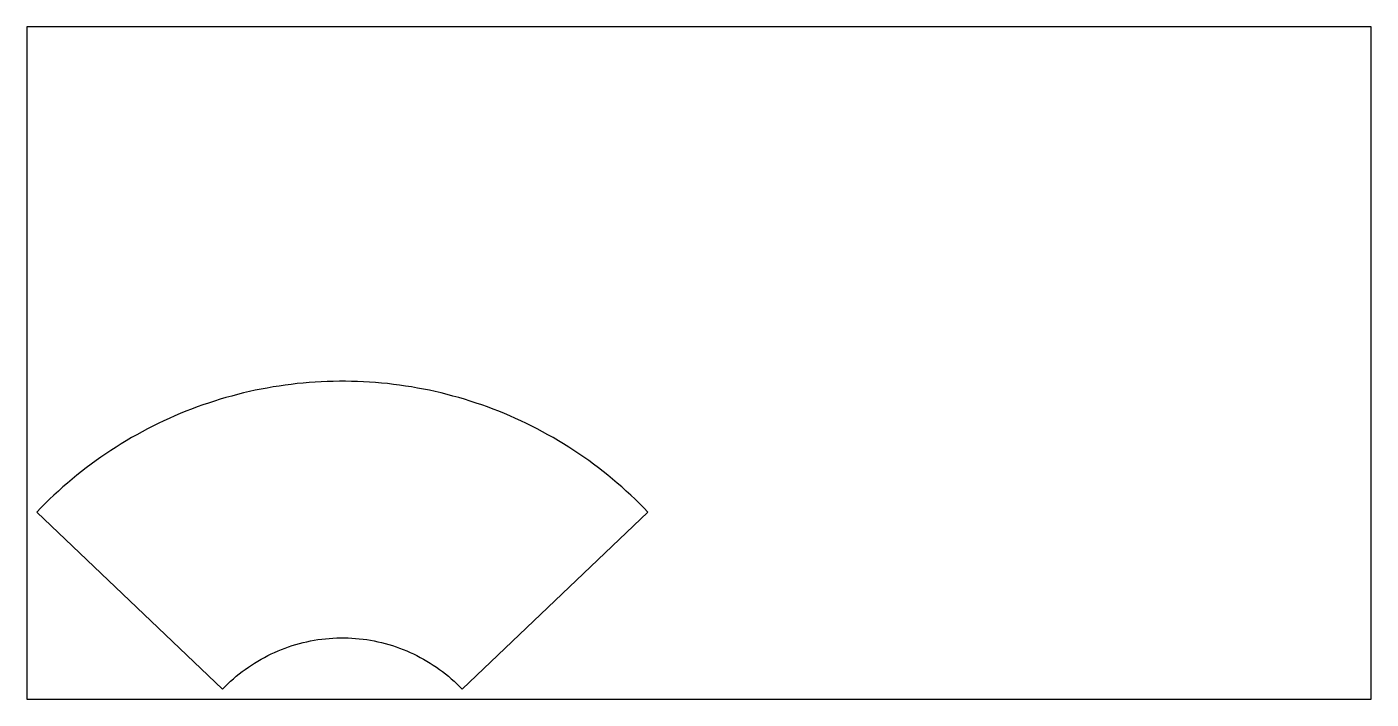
# Model space of a CAD drawing. Extents: x 0 to 2440, y 0 to 2740.
# Drawn here: x 0 to 2440, y 0 to 1220 of the extents above; entities that cross this region are included whole.
import ezdxf

# ---------------------------------------------------------------- set-up
doc = ezdxf.new("R2010")
doc.units = 0
doc.layers.add('PIECE_5MM', color=1, linetype='Continuous')
doc.layers.add('PLANCHE_5MM', color=8, linetype='Continuous')

msp = doc.modelspace()

# ---------------------------------------------------------------- linework, layer by layer
at = {"layer": 'PIECE_5MM'}
msp.add_lwpolyline([(790.1, 18), (1127.3, 339.3), (1119.7, 347.2), (1111.9, 355), (1104.1, 362.6), (1096.1, 370.2), (1088, 377.6), (1079.9, 385), (1071.6, 392.2), (1063.2, 399.3), (1054.7, 406.2), (1046.1, 413.1), (1037.5, 419.8), (1028.7, 426.4), (1019.8, 432.9), (1010.9, 439.2), (1001.8, 445.4), (992.7, 451.5), (983.5, 457.5), (974.1, 463.3), (964.8, 469), (955.3, 474.5), (945.7, 479.9), (936.1, 485.2), (926.4, 490.3), (916.6, 495.3), (906.8, 500.2), (896.9, 504.9), (886.9, 509.5), (876.9, 513.9), (866.8, 518.2), (856.6, 522.3), (846.4, 526.3), (836.1, 530.2), (825.8, 533.9), (815.4, 537.4), (804.9, 540.8), (794.4, 544.1), (783.9, 547.2), (773.3, 550.1), (762.7, 552.9), (752.1, 555.6), (741.4, 558.1), (730.7, 560.4), (719.9, 562.6), (709.1, 564.6), (698.3, 566.5), (687.5, 568.2), (676.6, 569.8), (665.7, 571.2), (654.8, 572.5), (643.9, 573.6), (633, 574.5), (622, 575.3), (611, 575.9), (600.1, 576.4), (589.1, 576.7), (578.1, 576.9), (567.2, 576.9), (556.2, 576.7), (545.2, 576.4), (534.2, 575.9), (523.3, 575.3), (512.3, 574.5), (501.4, 573.6), (490.5, 572.5), (479.6, 571.2), (468.7, 569.8), (457.8, 568.2), (447, 566.5), (436.2, 564.6), (425.4, 562.6), (414.6, 560.4), (403.9, 558.1), (393.2, 555.6), (382.6, 552.9), (371.9, 550.1), (361.4, 547.2), (350.8, 544.1), (340.4, 540.8), (329.9, 537.4), (319.5, 533.9), (309.2, 530.2), (298.9, 526.3), (288.7, 522.3), (278.5, 518.2), (268.4, 513.9), (258.4, 509.5), (248.4, 504.9), (238.5, 500.2), (228.7, 495.3), (218.9, 490.3), (209.2, 485.2), (199.6, 479.9), (190, 474.5), (180.5, 469), (171.1, 463.3), (161.8, 457.5), (152.6, 451.5), (143.5, 445.4), (134.4, 439.2), (125.5, 432.9), (116.6, 426.4), (107.8, 419.8), (99.2, 413.1), (90.6, 406.2), (82.1, 399.3), (73.7, 392.2), (65.4, 385), (57.3, 377.6), (49.2, 370.2), (41.2, 362.6), (33.4, 355), (25.6, 347.2), (18, 339.3), (355.1, 18), (359.9, 22.9), (364.8, 27.7), (369.8, 32.4), (374.9, 36.9), (380.1, 41.4), (385.4, 45.7), (390.9, 49.9), (396.4, 54), (402, 58), (407.6, 61.8), (413.4, 65.5), (419.2, 69.1), (425.2, 72.5), (431.2, 75.8), (437.3, 78.9), (443.4, 82), (449.6, 84.8), (455.9, 87.6), (462.3, 90.2), (468.7, 92.6), (475.1, 94.9), (481.6, 97.1), (488.2, 99.1), (494.8, 100.9), (501.4, 102.6), (508.1, 104.2), (514.8, 105.5), (521.5, 106.8), (528.3, 107.9), (535.1, 108.8), (541.9, 109.6), (548.7, 110.2), (555.5, 110.7), (562.4, 111), (569.2, 111.2), (576.1, 111.2), (582.9, 111), (589.8, 110.7), (596.6, 110.2), (603.4, 109.6), (610.2, 108.8), (617, 107.9), (623.8, 106.8), (630.5, 105.5), (637.2, 104.2), (643.9, 102.6), (650.5, 100.9), (657.1, 99.1), (663.7, 97.1), (670.2, 94.9), (676.6, 92.6), (683, 90.2), (689.4, 87.6), (695.7, 84.8), (701.9, 82), (708, 78.9), (714.1, 75.8), (720.1, 72.5), (726, 69.1), (731.9, 65.5), (737.7, 61.8), (743.3, 58), (748.9, 54), (754.4, 49.9), (759.8, 45.7), (765.2, 41.4), (770.4, 36.9), (775.5, 32.4), (780.5, 27.7), (785.4, 22.9)], close=True, dxfattribs=at)
at = {"layer": 'PLANCHE_5MM'}
msp.add_lwpolyline([(0, 0), (2440, 0), (2440, 1220), (0, 1220)], close=True, dxfattribs=at)

doc.saveas('drawing.dxf')
